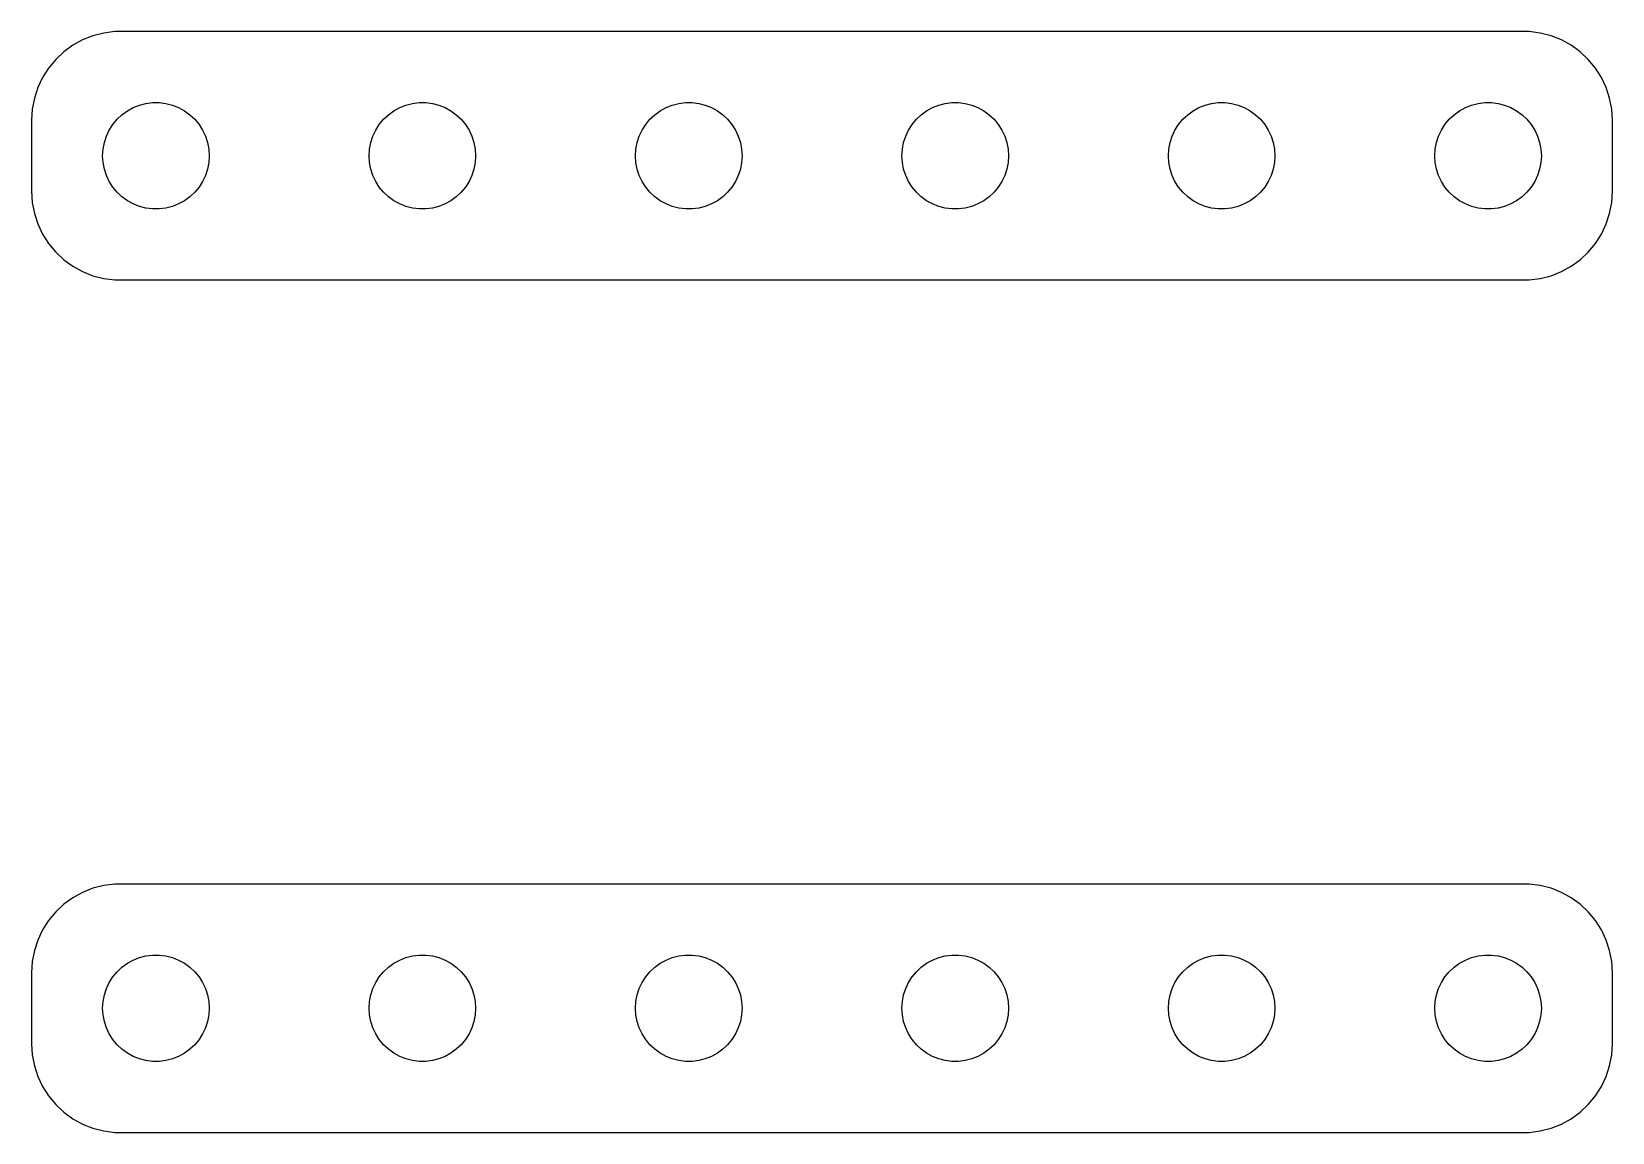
# Model space of a CAD drawing. Header units: metres. Extents: x -22.2 to 22.2, y 44.5 to 75.5.
import ezdxf

# ---------------------------------------------------------------- set-up
doc = ezdxf.new("R2010")
doc.units = ezdxf.units.M

msp = doc.modelspace()

# ---------------------------------------------------------------- linework, layer by layer
for p, q in [((-20.8144, 75.2621), (-21.0896, 75.1108)), ((-20.5225, 75.3776), (-20.8144, 75.2621)), ((-20.2184, 75.4557), (-20.5225, 75.3776)), ((-19.907, 75.4951), (-20.2184, 75.4557)), ((19.907, 75.4951), (-19.907, 75.4951)), ((20.2184, 75.4557), (19.907, 75.4951)), ((20.5225, 75.3776), (20.2184, 75.4557)), ((20.8144, 75.2621), (20.5225, 75.3776)), ((21.0896, 75.1108), (20.8144, 75.2621)), ((-21.3436, 74.9263), (-21.5724, 74.7114)), ((-21.0896, 75.1108), (-21.3436, 74.9263)), ((21.3436, 74.9263), (21.0896, 75.1108)), ((21.5724, 74.7114), (21.3436, 74.9263)), ((-21.7725, 74.4695), (-21.9408, 74.2044)), ((-21.5724, 74.7114), (-21.7725, 74.4695)), ((21.7725, 74.4695), (21.5724, 74.7114)), ((21.9408, 74.2044), (21.7725, 74.4695)), ((-22.0744, 73.9203), (-22.1714, 73.6217)), ((-21.9408, 74.2044), (-22.0744, 73.9203)), ((22.0744, 73.9203), (21.9408, 74.2044)), ((22.1714, 73.6217), (22.0744, 73.9203)), ((-22.1714, 73.6217), (-22.2303, 73.3133)), ((-19.3887, 73.3572), (-19.2135, 73.4266)), ((-19.2135, 73.4266), (-19.0311, 73.4734)), ((-19.0311, 73.4734), (-18.8442, 73.497)), ((-18.8442, 73.497), (-18.6558, 73.497)), ((-18.6558, 73.497), (-18.4689, 73.4734)), ((-18.4689, 73.4734), (-18.2865, 73.4266)), ((-18.2865, 73.4266), (-18.1113, 73.3572)), ((-11.8887, 73.3572), (-11.7135, 73.4266)), ((-11.7135, 73.4266), (-11.5311, 73.4734)), ((-11.5311, 73.4734), (-11.3442, 73.497)), ((-11.3442, 73.497), (-11.1558, 73.497)), ((-11.1558, 73.497), (-10.9689, 73.4734)), ((-10.9689, 73.4734), (-10.7865, 73.4266)), ((-10.7865, 73.4266), (-10.6113, 73.3572)), ((-4.38866, 73.3572), (-4.21352, 73.4266)), ((-4.21352, 73.4266), (-4.03107, 73.4734)), ((-4.03107, 73.4734), (-3.84418, 73.497)), ((-3.84418, 73.497), (-3.65581, 73.497)), ((-3.65581, 73.497), (-3.46892, 73.4734)), ((-3.46892, 73.4734), (-3.28647, 73.4266)), ((-3.28647, 73.4266), (-3.11133, 73.3572)), ((3.11133, 73.3572), (3.28647, 73.4266)), ((3.28647, 73.4266), (3.46892, 73.4734)), ((3.46892, 73.4734), (3.65581, 73.497)), ((3.65581, 73.497), (3.84418, 73.497)), ((3.84418, 73.497), (4.03107, 73.4734)), ((4.03107, 73.4734), (4.21352, 73.4266)), ((4.21352, 73.4266), (4.38866, 73.3572)), ((10.6113, 73.3572), (10.7865, 73.4266)), ((10.7865, 73.4266), (10.9689, 73.4734)), ((10.9689, 73.4734), (11.1558, 73.497)), ((11.1558, 73.497), (11.3442, 73.497)), ((11.3442, 73.497), (11.5311, 73.4734)), ((11.5311, 73.4734), (11.7135, 73.4266)), ((11.7135, 73.4266), (11.8887, 73.3572)), ((18.1113, 73.3572), (18.2865, 73.4266)), ((18.2865, 73.4266), (18.4689, 73.4734)), ((18.4689, 73.4734), (18.6558, 73.497)), ((18.6558, 73.497), (18.8442, 73.497)), ((18.8442, 73.497), (19.0311, 73.4734)), ((19.0311, 73.4734), (19.2135, 73.4266)), ((19.2135, 73.4266), (19.3887, 73.3572)), ((22.2303, 73.3133), (22.1714, 73.6217)), ((-22.2303, 73.3133), (-22.25, 73)), ((-22.25, 73), (-22.25, 71)), ((-19.9635, 72.8817), (-19.8434, 73.0268)), ((-19.8434, 73.0268), (-19.7061, 73.1558)), ((-19.7061, 73.1558), (-19.5537, 73.2665)), ((-19.5537, 73.2665), (-19.3887, 73.3572)), ((-18.1113, 73.3572), (-17.9463, 73.2665)), ((-17.9463, 73.2665), (-17.7939, 73.1558)), ((-17.7939, 73.1558), (-17.6565, 73.0268)), ((-17.6565, 73.0268), (-17.5365, 72.8817)), ((-12.4635, 72.8817), (-12.3434, 73.0268)), ((-12.3434, 73.0268), (-12.2061, 73.1558)), ((-12.2061, 73.1558), (-12.0537, 73.2665)), ((-12.0537, 73.2665), (-11.8887, 73.3572)), ((-10.6113, 73.3572), (-10.4463, 73.2665)), ((-10.4463, 73.2665), (-10.2939, 73.1558)), ((-10.2939, 73.1558), (-10.1565, 73.0268)), ((-10.1565, 73.0268), (-10.0365, 72.8817)), ((-4.96352, 72.8817), (-4.84344, 73.0268)), ((-4.84344, 73.0268), (-4.70613, 73.1558)), ((-4.70613, 73.1558), (-4.55373, 73.2665)), ((-4.55373, 73.2665), (-4.38866, 73.3572)), ((-3.11133, 73.3572), (-2.94626, 73.2665)), ((-2.94626, 73.2665), (-2.79385, 73.1558)), ((-2.79385, 73.1558), (-2.65654, 73.0268)), ((-2.65654, 73.0268), (-2.53647, 72.8817)), ((2.53647, 72.8817), (2.65654, 73.0268)), ((2.65654, 73.0268), (2.79385, 73.1558)), ((2.79385, 73.1558), (2.94626, 73.2665)), ((2.94626, 73.2665), (3.11133, 73.3572)), ((4.38866, 73.3572), (4.55373, 73.2665)), ((4.55373, 73.2665), (4.70613, 73.1558)), ((4.70613, 73.1558), (4.84344, 73.0268)), ((4.84344, 73.0268), (4.96352, 72.8817)), ((10.0365, 72.8817), (10.1565, 73.0268)), ((10.1565, 73.0268), (10.2939, 73.1558)), ((10.2939, 73.1558), (10.4463, 73.2665)), ((10.4463, 73.2665), (10.6113, 73.3572)), ((11.8887, 73.3572), (12.0537, 73.2665)), ((12.0537, 73.2665), (12.2061, 73.1558)), ((12.2061, 73.1558), (12.3434, 73.0268)), ((12.3434, 73.0268), (12.4635, 72.8817)), ((17.5365, 72.8817), (17.6565, 73.0268)), ((17.6565, 73.0268), (17.7939, 73.1558)), ((17.7939, 73.1558), (17.9463, 73.2665)), ((17.9463, 73.2665), (18.1113, 73.3572)), ((19.3887, 73.3572), (19.5537, 73.2665)), ((19.5537, 73.2665), (19.7061, 73.1558)), ((19.7061, 73.1558), (19.8434, 73.0268)), ((19.8434, 73.0268), (19.9635, 72.8817)), ((22.25, 73), (22.2303, 73.3133)), ((22.25, 71), (22.25, 73)), ((-20.2029, 72.373), (-20.1447, 72.5522)), ((-20.1447, 72.5522), (-20.0645, 72.7226)), ((-20.0645, 72.7226), (-19.9635, 72.8817)), ((-17.5365, 72.8817), (-17.4355, 72.7226)), ((-17.4355, 72.7226), (-17.3553, 72.5522)), ((-17.3553, 72.5522), (-17.2971, 72.373)), ((-12.7029, 72.373), (-12.6447, 72.5522)), ((-12.6447, 72.5522), (-12.5645, 72.7226)), ((-12.5645, 72.7226), (-12.4635, 72.8817)), ((-10.0365, 72.8817), (-9.93553, 72.7226)), ((-9.93553, 72.7226), (-9.85533, 72.5522)), ((-9.85533, 72.5522), (-9.79712, 72.373)), ((-5.20287, 72.373), (-5.14465, 72.5522)), ((-5.14465, 72.5522), (-5.06445, 72.7226)), ((-5.06445, 72.7226), (-4.96352, 72.8817)), ((-2.53647, 72.8817), (-2.43553, 72.7226)), ((-2.43553, 72.7226), (-2.35533, 72.5522)), ((-2.35533, 72.5522), (-2.29712, 72.373)), ((2.29712, 72.373), (2.35533, 72.5522)), ((2.35533, 72.5522), (2.43553, 72.7226)), ((2.43553, 72.7226), (2.53647, 72.8817)), ((4.96352, 72.8817), (5.06445, 72.7226)), ((5.06445, 72.7226), (5.14465, 72.5522)), ((5.14465, 72.5522), (5.20287, 72.373)), ((9.79712, 72.373), (9.85533, 72.5522)), ((9.85533, 72.5522), (9.93553, 72.7226)), ((9.93553, 72.7226), (10.0365, 72.8817)), ((12.4635, 72.8817), (12.5645, 72.7226)), ((12.5645, 72.7226), (12.6447, 72.5522)), ((12.6447, 72.5522), (12.7029, 72.373)), ((17.2971, 72.373), (17.3553, 72.5522)), ((17.3553, 72.5522), (17.4355, 72.7226)), ((17.4355, 72.7226), (17.5365, 72.8817)), ((19.9635, 72.8817), (20.0645, 72.7226)), ((20.0645, 72.7226), (20.1447, 72.5522)), ((20.1447, 72.5522), (20.2029, 72.373)), ((-20.25, 72), (-20.2382, 72.188)), ((-20.2382, 72.188), (-20.2029, 72.373)), ((-17.2971, 72.373), (-17.2618, 72.188)), ((-17.2618, 72.188), (-17.25, 72)), ((-12.75, 72), (-12.7382, 72.188)), ((-12.7382, 72.188), (-12.7029, 72.373)), ((-9.79712, 72.373), (-9.76183, 72.188)), ((-9.76183, 72.188), (-9.75, 72)), ((-5.25, 72), (-5.23816, 72.188)), ((-5.23816, 72.188), (-5.20287, 72.373)), ((-2.29712, 72.373), (-2.26183, 72.188)), ((-2.26183, 72.188), (-2.25, 72)), ((2.25, 72), (2.26183, 72.188)), ((2.26183, 72.188), (2.29712, 72.373)), ((5.20287, 72.373), (5.23816, 72.188)), ((5.23816, 72.188), (5.25, 72)), ((9.75, 72), (9.76183, 72.188)), ((9.76183, 72.188), (9.79712, 72.373)), ((12.7029, 72.373), (12.7382, 72.188)), ((12.7382, 72.188), (12.75, 72)), ((17.25, 72), (17.2618, 72.188)), ((17.2618, 72.188), (17.2971, 72.373)), ((20.2029, 72.373), (20.2382, 72.188)), ((20.2382, 72.188), (20.25, 72)), ((-20.2382, 71.812), (-20.25, 72)), ((-20.2029, 71.627), (-20.2382, 71.812)), ((-17.2618, 71.812), (-17.2971, 71.627)), ((-17.25, 72), (-17.2618, 71.812)), ((-12.7382, 71.812), (-12.75, 72)), ((-12.7029, 71.627), (-12.7382, 71.812)), ((-9.76183, 71.812), (-9.79712, 71.627)), ((-9.75, 72), (-9.76183, 71.812)), ((-5.23816, 71.812), (-5.25, 72)), ((-5.20287, 71.627), (-5.23816, 71.812)), ((-2.26183, 71.812), (-2.29712, 71.627)), ((-2.25, 72), (-2.26183, 71.812)), ((2.26183, 71.812), (2.25, 72)), ((2.29712, 71.627), (2.26183, 71.812)), ((5.23816, 71.812), (5.20287, 71.627)), ((5.25, 72), (5.23816, 71.812)), ((9.76183, 71.812), (9.75, 72)), ((9.79712, 71.627), (9.76183, 71.812)), ((12.7382, 71.812), (12.7029, 71.627)), ((12.75, 72), (12.7382, 71.812)), ((17.2618, 71.812), (17.25, 72)), ((17.2971, 71.627), (17.2618, 71.812)), ((20.2382, 71.812), (20.2029, 71.627)), ((20.25, 72), (20.2382, 71.812)), ((-20.1447, 71.4478), (-20.2029, 71.627)), ((-20.0645, 71.2774), (-20.1447, 71.4478)), ((-19.9635, 71.1183), (-20.0645, 71.2774)), ((-17.4355, 71.2774), (-17.5365, 71.1183)), ((-17.3553, 71.4478), (-17.4355, 71.2774)), ((-17.2971, 71.627), (-17.3553, 71.4478)), ((-12.6447, 71.4478), (-12.7029, 71.627)), ((-12.5645, 71.2774), (-12.6447, 71.4478)), ((-12.4635, 71.1183), (-12.5645, 71.2774)), ((-9.93553, 71.2774), (-10.0365, 71.1183)), ((-9.85533, 71.4478), (-9.93553, 71.2774)), ((-9.79712, 71.627), (-9.85533, 71.4478)), ((-5.14465, 71.4478), (-5.20287, 71.627)), ((-5.06445, 71.2774), (-5.14465, 71.4478)), ((-4.96352, 71.1183), (-5.06445, 71.2774)), ((-2.43553, 71.2774), (-2.53647, 71.1183)), ((-2.35533, 71.4478), (-2.43553, 71.2774)), ((-2.29712, 71.627), (-2.35533, 71.4478)), ((2.35533, 71.4478), (2.29712, 71.627)), ((2.43553, 71.2774), (2.35533, 71.4478)), ((2.53647, 71.1183), (2.43553, 71.2774)), ((5.06445, 71.2774), (4.96352, 71.1183)), ((5.14465, 71.4478), (5.06445, 71.2774)), ((5.20287, 71.627), (5.14465, 71.4478)), ((9.85533, 71.4478), (9.79712, 71.627)), ((9.93553, 71.2774), (9.85533, 71.4478)), ((10.0365, 71.1183), (9.93553, 71.2774)), ((12.5645, 71.2774), (12.4635, 71.1183)), ((12.6447, 71.4478), (12.5645, 71.2774)), ((12.7029, 71.627), (12.6447, 71.4478)), ((17.3553, 71.4478), (17.2971, 71.627)), ((17.4355, 71.2774), (17.3553, 71.4478)), ((17.5365, 71.1183), (17.4355, 71.2774)), ((20.0645, 71.2774), (19.9635, 71.1183)), ((20.1447, 71.4478), (20.0645, 71.2774)), ((20.2029, 71.627), (20.1447, 71.4478)), ((-22.25, 71), (-22.2303, 70.6867)), ((-19.8434, 70.9732), (-19.9635, 71.1183)), ((-19.7061, 70.8442), (-19.8434, 70.9732)), ((-19.5537, 70.7335), (-19.7061, 70.8442)), ((-17.7939, 70.8442), (-17.9463, 70.7335)), ((-17.6565, 70.9732), (-17.7939, 70.8442)), ((-17.5365, 71.1183), (-17.6565, 70.9732)), ((-12.3434, 70.9732), (-12.4635, 71.1183)), ((-12.2061, 70.8442), (-12.3434, 70.9732)), ((-12.0537, 70.7335), (-12.2061, 70.8442)), ((-10.2939, 70.8442), (-10.4463, 70.7335)), ((-10.1565, 70.9732), (-10.2939, 70.8442)), ((-10.0365, 71.1183), (-10.1565, 70.9732)), ((-4.84344, 70.9732), (-4.96352, 71.1183)), ((-4.70613, 70.8442), (-4.84344, 70.9732)), ((-4.55373, 70.7335), (-4.70613, 70.8442)), ((-2.79385, 70.8442), (-2.94626, 70.7335)), ((-2.65654, 70.9732), (-2.79385, 70.8442)), ((-2.53647, 71.1183), (-2.65654, 70.9732)), ((2.65654, 70.9732), (2.53647, 71.1183)), ((2.79385, 70.8442), (2.65654, 70.9732)), ((2.94626, 70.7335), (2.79385, 70.8442)), ((4.70613, 70.8442), (4.55373, 70.7335)), ((4.84344, 70.9732), (4.70613, 70.8442)), ((4.96352, 71.1183), (4.84344, 70.9732)), ((10.1565, 70.9732), (10.0365, 71.1183)), ((10.2939, 70.8442), (10.1565, 70.9732)), ((10.4463, 70.7335), (10.2939, 70.8442)), ((12.2061, 70.8442), (12.0537, 70.7335)), ((12.3434, 70.9732), (12.2061, 70.8442)), ((12.4635, 71.1183), (12.3434, 70.9732)), ((17.6565, 70.9732), (17.5365, 71.1183)), ((17.7939, 70.8442), (17.6565, 70.9732)), ((17.9463, 70.7335), (17.7939, 70.8442)), ((19.7061, 70.8442), (19.5537, 70.7335)), ((19.8434, 70.9732), (19.7061, 70.8442)), ((19.9635, 71.1183), (19.8434, 70.9732)), ((22.2303, 70.6867), (22.25, 71)), ((-22.2303, 70.6867), (-22.1714, 70.3783)), ((-22.1714, 70.3783), (-22.0744, 70.0797)), ((-19.3887, 70.6428), (-19.5537, 70.7335)), ((-19.2135, 70.5734), (-19.3887, 70.6428)), ((-19.0311, 70.5266), (-19.2135, 70.5734)), ((-18.8442, 70.503), (-19.0311, 70.5266)), ((-18.6558, 70.503), (-18.8442, 70.503)), ((-18.4689, 70.5266), (-18.6558, 70.503)), ((-18.2865, 70.5734), (-18.4689, 70.5266)), ((-18.1113, 70.6428), (-18.2865, 70.5734)), ((-17.9463, 70.7335), (-18.1113, 70.6428)), ((-11.8887, 70.6428), (-12.0537, 70.7335)), ((-11.7135, 70.5734), (-11.8887, 70.6428)), ((-11.5311, 70.5266), (-11.7135, 70.5734)), ((-11.3442, 70.503), (-11.5311, 70.5266)), ((-11.1558, 70.503), (-11.3442, 70.503)), ((-10.9689, 70.5266), (-11.1558, 70.503)), ((-10.7865, 70.5734), (-10.9689, 70.5266)), ((-10.6113, 70.6428), (-10.7865, 70.5734)), ((-10.4463, 70.7335), (-10.6113, 70.6428)), ((-4.38866, 70.6428), (-4.55373, 70.7335)), ((-4.21352, 70.5734), (-4.38866, 70.6428)), ((-4.03107, 70.5266), (-4.21352, 70.5734)), ((-3.84418, 70.503), (-4.03107, 70.5266)), ((-3.65581, 70.503), (-3.84418, 70.503)), ((-3.46892, 70.5266), (-3.65581, 70.503)), ((-3.28647, 70.5734), (-3.46892, 70.5266)), ((-3.11133, 70.6428), (-3.28647, 70.5734)), ((-2.94626, 70.7335), (-3.11133, 70.6428)), ((3.11133, 70.6428), (2.94626, 70.7335)), ((3.28647, 70.5734), (3.11133, 70.6428)), ((3.46892, 70.5266), (3.28647, 70.5734)), ((3.65581, 70.503), (3.46892, 70.5266)), ((3.84418, 70.503), (3.65581, 70.503)), ((4.03107, 70.5266), (3.84418, 70.503)), ((4.21352, 70.5734), (4.03107, 70.5266)), ((4.38866, 70.6428), (4.21352, 70.5734)), ((4.55373, 70.7335), (4.38866, 70.6428)), ((10.6113, 70.6428), (10.4463, 70.7335)), ((10.7865, 70.5734), (10.6113, 70.6428)), ((10.9689, 70.5266), (10.7865, 70.5734)), ((11.1558, 70.503), (10.9689, 70.5266)), ((11.3442, 70.503), (11.1558, 70.503)), ((11.5311, 70.5266), (11.3442, 70.503)), ((11.7135, 70.5734), (11.5311, 70.5266)), ((11.8887, 70.6428), (11.7135, 70.5734)), ((12.0537, 70.7335), (11.8887, 70.6428)), ((18.1113, 70.6428), (17.9463, 70.7335)), ((18.2865, 70.5734), (18.1113, 70.6428)), ((18.4689, 70.5266), (18.2865, 70.5734)), ((18.6558, 70.503), (18.4689, 70.5266)), ((18.8442, 70.503), (18.6558, 70.503)), ((19.0311, 70.5266), (18.8442, 70.503)), ((19.2135, 70.5734), (19.0311, 70.5266)), ((19.3887, 70.6428), (19.2135, 70.5734)), ((19.5537, 70.7335), (19.3887, 70.6428)), ((22.0744, 70.0797), (22.1714, 70.3783)), ((22.1714, 70.3783), (22.2303, 70.6867)), ((-22.0744, 70.0797), (-21.9408, 69.7956)), ((21.9408, 69.7956), (22.0744, 70.0797)), ((-21.9408, 69.7956), (-21.7725, 69.5305)), ((-21.7725, 69.5305), (-21.5724, 69.2886)), ((21.5724, 69.2886), (21.7725, 69.5305)), ((21.7725, 69.5305), (21.9408, 69.7956)), ((-21.5724, 69.2886), (-21.3436, 69.0737)), ((-21.3436, 69.0737), (-21.0896, 68.8892)), ((21.0896, 68.8892), (21.3436, 69.0737)), ((21.3436, 69.0737), (21.5724, 69.2886)), ((-21.0896, 68.8892), (-20.8144, 68.7379)), ((-20.8144, 68.7379), (-20.5225, 68.6224)), ((-20.5225, 68.6224), (-20.2184, 68.5443)), ((-20.2184, 68.5443), (-19.907, 68.5049)), ((19.907, 68.5049), (20.2184, 68.5443)), ((20.2184, 68.5443), (20.5225, 68.6224)), ((20.5225, 68.6224), (20.8144, 68.7379)), ((20.8144, 68.7379), (21.0896, 68.8892)), ((-19.907, 68.5049), (19.907, 68.5049)), ((-20.8144, 51.2621), (-21.0896, 51.1108)), ((-20.5225, 51.3776), (-20.8144, 51.2621)), ((-20.2184, 51.4557), (-20.5225, 51.3776)), ((-19.907, 51.4951), (-20.2184, 51.4557)), ((19.907, 51.4951), (-19.907, 51.4951)), ((20.2184, 51.4557), (19.907, 51.4951)), ((20.5225, 51.3776), (20.2184, 51.4557)), ((20.8144, 51.2621), (20.5225, 51.3776)), ((21.0896, 51.1108), (20.8144, 51.2621)), ((-21.3436, 50.9263), (-21.5724, 50.7114)), ((-21.0896, 51.1108), (-21.3436, 50.9263)), ((21.3436, 50.9263), (21.0896, 51.1108)), ((21.5724, 50.7114), (21.3436, 50.9263)), ((-21.7725, 50.4695), (-21.9408, 50.2044)), ((-21.5724, 50.7114), (-21.7725, 50.4695)), ((21.7725, 50.4695), (21.5724, 50.7114)), ((21.9408, 50.2044), (21.7725, 50.4695)), ((-22.0744, 49.9203), (-22.1714, 49.6217)), ((-21.9408, 50.2044), (-22.0744, 49.9203)), ((22.0744, 49.9203), (21.9408, 50.2044)), ((22.1714, 49.6217), (22.0744, 49.9203)), ((-22.1714, 49.6217), (-22.2303, 49.3133)), ((-19.3887, 49.3572), (-19.2135, 49.4266)), ((-19.2135, 49.4266), (-19.0311, 49.4734)), ((-19.0311, 49.4734), (-18.8442, 49.497)), ((-18.8442, 49.497), (-18.6558, 49.497)), ((-18.6558, 49.497), (-18.4689, 49.4734)), ((-18.4689, 49.4734), (-18.2865, 49.4266)), ((-18.2865, 49.4266), (-18.1113, 49.3572)), ((-11.8887, 49.3572), (-11.7135, 49.4266)), ((-11.7135, 49.4266), (-11.5311, 49.4734)), ((-11.5311, 49.4734), (-11.3442, 49.497)), ((-11.3442, 49.497), (-11.1558, 49.497)), ((-11.1558, 49.497), (-10.9689, 49.4734)), ((-10.9689, 49.4734), (-10.7865, 49.4266)), ((-10.7865, 49.4266), (-10.6113, 49.3572)), ((-4.38866, 49.3572), (-4.21352, 49.4266)), ((-4.21352, 49.4266), (-4.03107, 49.4734)), ((-4.03107, 49.4734), (-3.84418, 49.497)), ((-3.84418, 49.497), (-3.65581, 49.497)), ((-3.65581, 49.497), (-3.46892, 49.4734)), ((-3.46892, 49.4734), (-3.28647, 49.4266)), ((-3.28647, 49.4266), (-3.11133, 49.3572)), ((3.11133, 49.3572), (3.28647, 49.4266)), ((3.28647, 49.4266), (3.46892, 49.4734)), ((3.46892, 49.4734), (3.65581, 49.497)), ((3.65581, 49.497), (3.84418, 49.497)), ((3.84418, 49.497), (4.03107, 49.4734)), ((4.03107, 49.4734), (4.21352, 49.4266)), ((4.21352, 49.4266), (4.38866, 49.3572)), ((10.6113, 49.3572), (10.7865, 49.4266)), ((10.7865, 49.4266), (10.9689, 49.4734)), ((10.9689, 49.4734), (11.1558, 49.497)), ((11.1558, 49.497), (11.3442, 49.497)), ((11.3442, 49.497), (11.5311, 49.4734)), ((11.5311, 49.4734), (11.7135, 49.4266)), ((11.7135, 49.4266), (11.8887, 49.3572)), ((18.1113, 49.3572), (18.2865, 49.4266)), ((18.2865, 49.4266), (18.4689, 49.4734)), ((18.4689, 49.4734), (18.6558, 49.497)), ((18.6558, 49.497), (18.8442, 49.497)), ((18.8442, 49.497), (19.0311, 49.4734)), ((19.0311, 49.4734), (19.2135, 49.4266)), ((19.2135, 49.4266), (19.3887, 49.3572)), ((22.2303, 49.3133), (22.1714, 49.6217)), ((-22.2303, 49.3133), (-22.25, 49)), ((-22.25, 49), (-22.25, 47)), ((-19.9635, 48.8817), (-19.8434, 49.0268)), ((-19.8434, 49.0268), (-19.7061, 49.1558)), ((-19.7061, 49.1558), (-19.5537, 49.2665)), ((-19.5537, 49.2665), (-19.3887, 49.3572)), ((-18.1113, 49.3572), (-17.9463, 49.2665)), ((-17.9463, 49.2665), (-17.7939, 49.1558)), ((-17.7939, 49.1558), (-17.6565, 49.0268)), ((-17.6565, 49.0268), (-17.5365, 48.8817)), ((-12.4635, 48.8817), (-12.3434, 49.0268)), ((-12.3434, 49.0268), (-12.2061, 49.1558)), ((-12.2061, 49.1558), (-12.0537, 49.2665)), ((-12.0537, 49.2665), (-11.8887, 49.3572)), ((-10.6113, 49.3572), (-10.4463, 49.2665)), ((-10.4463, 49.2665), (-10.2939, 49.1558)), ((-10.2939, 49.1558), (-10.1565, 49.0268)), ((-10.1565, 49.0268), (-10.0365, 48.8817)), ((-4.96352, 48.8817), (-4.84344, 49.0268)), ((-4.84344, 49.0268), (-4.70613, 49.1558)), ((-4.70613, 49.1558), (-4.55373, 49.2665)), ((-4.55373, 49.2665), (-4.38866, 49.3572)), ((-3.11133, 49.3572), (-2.94626, 49.2665)), ((-2.94626, 49.2665), (-2.79385, 49.1558)), ((-2.79385, 49.1558), (-2.65654, 49.0268)), ((-2.65654, 49.0268), (-2.53647, 48.8817)), ((2.53647, 48.8817), (2.65654, 49.0268)), ((2.65654, 49.0268), (2.79385, 49.1558)), ((2.79385, 49.1558), (2.94626, 49.2665)), ((2.94626, 49.2665), (3.11133, 49.3572)), ((4.38866, 49.3572), (4.55373, 49.2665)), ((4.55373, 49.2665), (4.70613, 49.1558)), ((4.70613, 49.1558), (4.84344, 49.0268)), ((4.84344, 49.0268), (4.96352, 48.8817)), ((10.0365, 48.8817), (10.1565, 49.0268)), ((10.1565, 49.0268), (10.2939, 49.1558)), ((10.2939, 49.1558), (10.4463, 49.2665)), ((10.4463, 49.2665), (10.6113, 49.3572)), ((11.8887, 49.3572), (12.0537, 49.2665)), ((12.0537, 49.2665), (12.2061, 49.1558)), ((12.2061, 49.1558), (12.3434, 49.0268)), ((12.3434, 49.0268), (12.4635, 48.8817)), ((17.5365, 48.8817), (17.6565, 49.0268)), ((17.6565, 49.0268), (17.7939, 49.1558)), ((17.7939, 49.1558), (17.9463, 49.2665)), ((17.9463, 49.2665), (18.1113, 49.3572)), ((19.3887, 49.3572), (19.5537, 49.2665)), ((19.5537, 49.2665), (19.7061, 49.1558)), ((19.7061, 49.1558), (19.8434, 49.0268)), ((19.8434, 49.0268), (19.9635, 48.8817)), ((22.25, 49), (22.2303, 49.3133)), ((22.25, 47), (22.25, 49)), ((-20.2029, 48.373), (-20.1447, 48.5522)), ((-20.1447, 48.5522), (-20.0645, 48.7226)), ((-20.0645, 48.7226), (-19.9635, 48.8817)), ((-17.5365, 48.8817), (-17.4355, 48.7226)), ((-17.4355, 48.7226), (-17.3553, 48.5522)), ((-17.3553, 48.5522), (-17.2971, 48.373)), ((-12.7029, 48.373), (-12.6447, 48.5522)), ((-12.6447, 48.5522), (-12.5645, 48.7226)), ((-12.5645, 48.7226), (-12.4635, 48.8817)), ((-10.0365, 48.8817), (-9.93553, 48.7226)), ((-9.93553, 48.7226), (-9.85533, 48.5522)), ((-9.85533, 48.5522), (-9.79712, 48.373)), ((-5.20287, 48.373), (-5.14465, 48.5522)), ((-5.14465, 48.5522), (-5.06445, 48.7226)), ((-5.06445, 48.7226), (-4.96352, 48.8817)), ((-2.53647, 48.8817), (-2.43553, 48.7226)), ((-2.43553, 48.7226), (-2.35533, 48.5522)), ((-2.35533, 48.5522), (-2.29712, 48.373)), ((2.29712, 48.373), (2.35533, 48.5522)), ((2.35533, 48.5522), (2.43553, 48.7226)), ((2.43553, 48.7226), (2.53647, 48.8817)), ((4.96352, 48.8817), (5.06445, 48.7226)), ((5.06445, 48.7226), (5.14465, 48.5522)), ((5.14465, 48.5522), (5.20287, 48.373)), ((9.79712, 48.373), (9.85533, 48.5522)), ((9.85533, 48.5522), (9.93553, 48.7226)), ((9.93553, 48.7226), (10.0365, 48.8817)), ((12.4635, 48.8817), (12.5645, 48.7226)), ((12.5645, 48.7226), (12.6447, 48.5522)), ((12.6447, 48.5522), (12.7029, 48.373)), ((17.2971, 48.373), (17.3553, 48.5522)), ((17.3553, 48.5522), (17.4355, 48.7226)), ((17.4355, 48.7226), (17.5365, 48.8817)), ((19.9635, 48.8817), (20.0645, 48.7226)), ((20.0645, 48.7226), (20.1447, 48.5522)), ((20.1447, 48.5522), (20.2029, 48.373)), ((-20.25, 48), (-20.2382, 48.188)), ((-20.2382, 48.188), (-20.2029, 48.373)), ((-17.2971, 48.373), (-17.2618, 48.188)), ((-17.2618, 48.188), (-17.25, 48)), ((-12.75, 48), (-12.7382, 48.188)), ((-12.7382, 48.188), (-12.7029, 48.373)), ((-9.79712, 48.373), (-9.76183, 48.188)), ((-9.76183, 48.188), (-9.75, 48)), ((-5.25, 48), (-5.23816, 48.188)), ((-5.23816, 48.188), (-5.20287, 48.373)), ((-2.29712, 48.373), (-2.26183, 48.188)), ((-2.26183, 48.188), (-2.25, 48)), ((2.25, 48), (2.26183, 48.188)), ((2.26183, 48.188), (2.29712, 48.373)), ((5.20287, 48.373), (5.23816, 48.188)), ((5.23816, 48.188), (5.25, 48)), ((9.75, 48), (9.76183, 48.188)), ((9.76183, 48.188), (9.79712, 48.373)), ((12.7029, 48.373), (12.7382, 48.188)), ((12.7382, 48.188), (12.75, 48)), ((17.25, 48), (17.2618, 48.188)), ((17.2618, 48.188), (17.2971, 48.373)), ((20.2029, 48.373), (20.2382, 48.188)), ((20.2382, 48.188), (20.25, 48)), ((-20.2382, 47.812), (-20.25, 48)), ((-20.2029, 47.627), (-20.2382, 47.812)), ((-20.1447, 47.4478), (-20.2029, 47.627)), ((-17.2971, 47.627), (-17.3553, 47.4478)), ((-17.2618, 47.812), (-17.2971, 47.627)), ((-17.25, 48), (-17.2618, 47.812)), ((-12.7382, 47.812), (-12.75, 48)), ((-12.7029, 47.627), (-12.7382, 47.812)), ((-12.6447, 47.4478), (-12.7029, 47.627)), ((-9.79712, 47.627), (-9.85533, 47.4478)), ((-9.76183, 47.812), (-9.79712, 47.627)), ((-9.75, 48), (-9.76183, 47.812)), ((-5.23816, 47.812), (-5.25, 48)), ((-5.20287, 47.627), (-5.23816, 47.812)), ((-5.14465, 47.4478), (-5.20287, 47.627)), ((-2.29712, 47.627), (-2.35533, 47.4478)), ((-2.26183, 47.812), (-2.29712, 47.627)), ((-2.25, 48), (-2.26183, 47.812)), ((2.26183, 47.812), (2.25, 48)), ((2.29712, 47.627), (2.26183, 47.812)), ((2.35533, 47.4478), (2.29712, 47.627)), ((5.20287, 47.627), (5.14465, 47.4478)), ((5.23816, 47.812), (5.20287, 47.627)), ((5.25, 48), (5.23816, 47.812)), ((9.76183, 47.812), (9.75, 48)), ((9.79712, 47.627), (9.76183, 47.812)), ((9.85533, 47.4478), (9.79712, 47.627)), ((12.7029, 47.627), (12.6447, 47.4478)), ((12.7382, 47.812), (12.7029, 47.627)), ((12.75, 48), (12.7382, 47.812)), ((17.2618, 47.812), (17.25, 48)), ((17.2971, 47.627), (17.2618, 47.812)), ((17.3553, 47.4478), (17.2971, 47.627)), ((20.2029, 47.627), (20.1447, 47.4478)), ((20.2382, 47.812), (20.2029, 47.627)), ((20.25, 48), (20.2382, 47.812)), ((-20.0645, 47.2774), (-20.1447, 47.4478)), ((-19.9635, 47.1183), (-20.0645, 47.2774)), ((-17.4355, 47.2774), (-17.5365, 47.1183)), ((-17.3553, 47.4478), (-17.4355, 47.2774)), ((-12.5645, 47.2774), (-12.6447, 47.4478)), ((-12.4635, 47.1183), (-12.5645, 47.2774)), ((-9.93553, 47.2774), (-10.0365, 47.1183)), ((-9.85533, 47.4478), (-9.93553, 47.2774)), ((-5.06445, 47.2774), (-5.14465, 47.4478)), ((-4.96352, 47.1183), (-5.06445, 47.2774)), ((-2.43553, 47.2774), (-2.53647, 47.1183)), ((-2.35533, 47.4478), (-2.43553, 47.2774)), ((2.43553, 47.2774), (2.35533, 47.4478)), ((2.53647, 47.1183), (2.43553, 47.2774)), ((5.06445, 47.2774), (4.96352, 47.1183)), ((5.14465, 47.4478), (5.06445, 47.2774)), ((9.93553, 47.2774), (9.85533, 47.4478)), ((10.0365, 47.1183), (9.93553, 47.2774)), ((12.5645, 47.2774), (12.4635, 47.1183)), ((12.6447, 47.4478), (12.5645, 47.2774)), ((17.4355, 47.2774), (17.3553, 47.4478)), ((17.5365, 47.1183), (17.4355, 47.2774)), ((20.0645, 47.2774), (19.9635, 47.1183)), ((20.1447, 47.4478), (20.0645, 47.2774)), ((-22.25, 47), (-22.2303, 46.6867)), ((-19.8434, 46.9732), (-19.9635, 47.1183)), ((-19.7061, 46.8442), (-19.8434, 46.9732)), ((-19.5537, 46.7335), (-19.7061, 46.8442)), ((-19.3887, 46.6428), (-19.5537, 46.7335)), ((-17.9463, 46.7335), (-18.1113, 46.6428)), ((-17.7939, 46.8442), (-17.9463, 46.7335)), ((-17.6565, 46.9732), (-17.7939, 46.8442)), ((-17.5365, 47.1183), (-17.6565, 46.9732)), ((-12.3434, 46.9732), (-12.4635, 47.1183)), ((-12.2061, 46.8442), (-12.3434, 46.9732)), ((-12.0537, 46.7335), (-12.2061, 46.8442)), ((-11.8887, 46.6428), (-12.0537, 46.7335)), ((-10.4463, 46.7335), (-10.6113, 46.6428)), ((-10.2939, 46.8442), (-10.4463, 46.7335)), ((-10.1565, 46.9732), (-10.2939, 46.8442)), ((-10.0365, 47.1183), (-10.1565, 46.9732)), ((-4.84344, 46.9732), (-4.96352, 47.1183)), ((-4.70613, 46.8442), (-4.84344, 46.9732)), ((-4.55373, 46.7335), (-4.70613, 46.8442)), ((-4.38866, 46.6428), (-4.55373, 46.7335)), ((-2.94626, 46.7335), (-3.11133, 46.6428)), ((-2.79385, 46.8442), (-2.94626, 46.7335)), ((-2.65654, 46.9732), (-2.79385, 46.8442)), ((-2.53647, 47.1183), (-2.65654, 46.9732)), ((2.65654, 46.9732), (2.53647, 47.1183)), ((2.79385, 46.8442), (2.65654, 46.9732)), ((2.94626, 46.7335), (2.79385, 46.8442)), ((3.11133, 46.6428), (2.94626, 46.7335)), ((4.55373, 46.7335), (4.38866, 46.6428)), ((4.70613, 46.8442), (4.55373, 46.7335)), ((4.84344, 46.9732), (4.70613, 46.8442)), ((4.96352, 47.1183), (4.84344, 46.9732)), ((10.1565, 46.9732), (10.0365, 47.1183)), ((10.2939, 46.8442), (10.1565, 46.9732)), ((10.4463, 46.7335), (10.2939, 46.8442)), ((10.6113, 46.6428), (10.4463, 46.7335)), ((12.0537, 46.7335), (11.8887, 46.6428)), ((12.2061, 46.8442), (12.0537, 46.7335)), ((12.3434, 46.9732), (12.2061, 46.8442)), ((12.4635, 47.1183), (12.3434, 46.9732)), ((17.6565, 46.9732), (17.5365, 47.1183)), ((17.7939, 46.8442), (17.6565, 46.9732)), ((17.9463, 46.7335), (17.7939, 46.8442)), ((18.1113, 46.6428), (17.9463, 46.7335)), ((19.5537, 46.7335), (19.3887, 46.6428)), ((19.7061, 46.8442), (19.5537, 46.7335)), ((19.8434, 46.9732), (19.7061, 46.8442)), ((19.9635, 47.1183), (19.8434, 46.9732)), ((22.2303, 46.6867), (22.25, 47)), ((-22.2303, 46.6867), (-22.1714, 46.3783)), ((-22.1714, 46.3783), (-22.0744, 46.0797)), ((-19.2135, 46.5734), (-19.3887, 46.6428)), ((-19.0311, 46.5266), (-19.2135, 46.5734)), ((-18.8442, 46.503), (-19.0311, 46.5266)), ((-18.6558, 46.503), (-18.8442, 46.503)), ((-18.4689, 46.5266), (-18.6558, 46.503)), ((-18.2865, 46.5734), (-18.4689, 46.5266)), ((-18.1113, 46.6428), (-18.2865, 46.5734)), ((-11.7135, 46.5734), (-11.8887, 46.6428)), ((-11.5311, 46.5266), (-11.7135, 46.5734)), ((-11.3442, 46.503), (-11.5311, 46.5266)), ((-11.1558, 46.503), (-11.3442, 46.503)), ((-10.9689, 46.5266), (-11.1558, 46.503)), ((-10.7865, 46.5734), (-10.9689, 46.5266)), ((-10.6113, 46.6428), (-10.7865, 46.5734)), ((-4.21352, 46.5734), (-4.38866, 46.6428)), ((-4.03107, 46.5266), (-4.21352, 46.5734)), ((-3.84418, 46.503), (-4.03107, 46.5266)), ((-3.65581, 46.503), (-3.84418, 46.503)), ((-3.46892, 46.5266), (-3.65581, 46.503)), ((-3.28647, 46.5734), (-3.46892, 46.5266)), ((-3.11133, 46.6428), (-3.28647, 46.5734)), ((3.28647, 46.5734), (3.11133, 46.6428)), ((3.46892, 46.5266), (3.28647, 46.5734)), ((3.65581, 46.503), (3.46892, 46.5266)), ((3.84418, 46.503), (3.65581, 46.503)), ((4.03107, 46.5266), (3.84418, 46.503)), ((4.21352, 46.5734), (4.03107, 46.5266)), ((4.38866, 46.6428), (4.21352, 46.5734)), ((10.7865, 46.5734), (10.6113, 46.6428)), ((10.9689, 46.5266), (10.7865, 46.5734)), ((11.1558, 46.503), (10.9689, 46.5266)), ((11.3442, 46.503), (11.1558, 46.503)), ((11.5311, 46.5266), (11.3442, 46.503)), ((11.7135, 46.5734), (11.5311, 46.5266)), ((11.8887, 46.6428), (11.7135, 46.5734)), ((18.2865, 46.5734), (18.1113, 46.6428)), ((18.4689, 46.5266), (18.2865, 46.5734)), ((18.6558, 46.503), (18.4689, 46.5266)), ((18.8442, 46.503), (18.6558, 46.503)), ((19.0311, 46.5266), (18.8442, 46.503)), ((19.2135, 46.5734), (19.0311, 46.5266)), ((19.3887, 46.6428), (19.2135, 46.5734)), ((22.0744, 46.0797), (22.1714, 46.3783)), ((22.1714, 46.3783), (22.2303, 46.6867)), ((-22.0744, 46.0797), (-21.9408, 45.7956)), ((21.9408, 45.7956), (22.0744, 46.0797)), ((-21.9408, 45.7956), (-21.7725, 45.5305)), ((-21.7725, 45.5305), (-21.5724, 45.2886)), ((21.5724, 45.2886), (21.7725, 45.5305)), ((21.7725, 45.5305), (21.9408, 45.7956)), ((-21.5724, 45.2886), (-21.3436, 45.0737)), ((-21.3436, 45.0737), (-21.0896, 44.8892)), ((21.0896, 44.8892), (21.3436, 45.0737)), ((21.3436, 45.0737), (21.5724, 45.2886)), ((-21.0896, 44.8892), (-20.8144, 44.7379)), ((-20.8144, 44.7379), (-20.5225, 44.6224)), ((-20.5225, 44.6224), (-20.2184, 44.5443)), ((-20.2184, 44.5443), (-19.907, 44.5049)), ((-19.907, 44.5049), (19.907, 44.5049)), ((19.907, 44.5049), (20.2184, 44.5443)), ((20.2184, 44.5443), (20.5225, 44.6224)), ((20.5225, 44.6224), (20.8144, 44.7379)), ((20.8144, 44.7379), (21.0896, 44.8892))]:
    msp.add_line(p, q)

doc.saveas('drawing.dxf')
